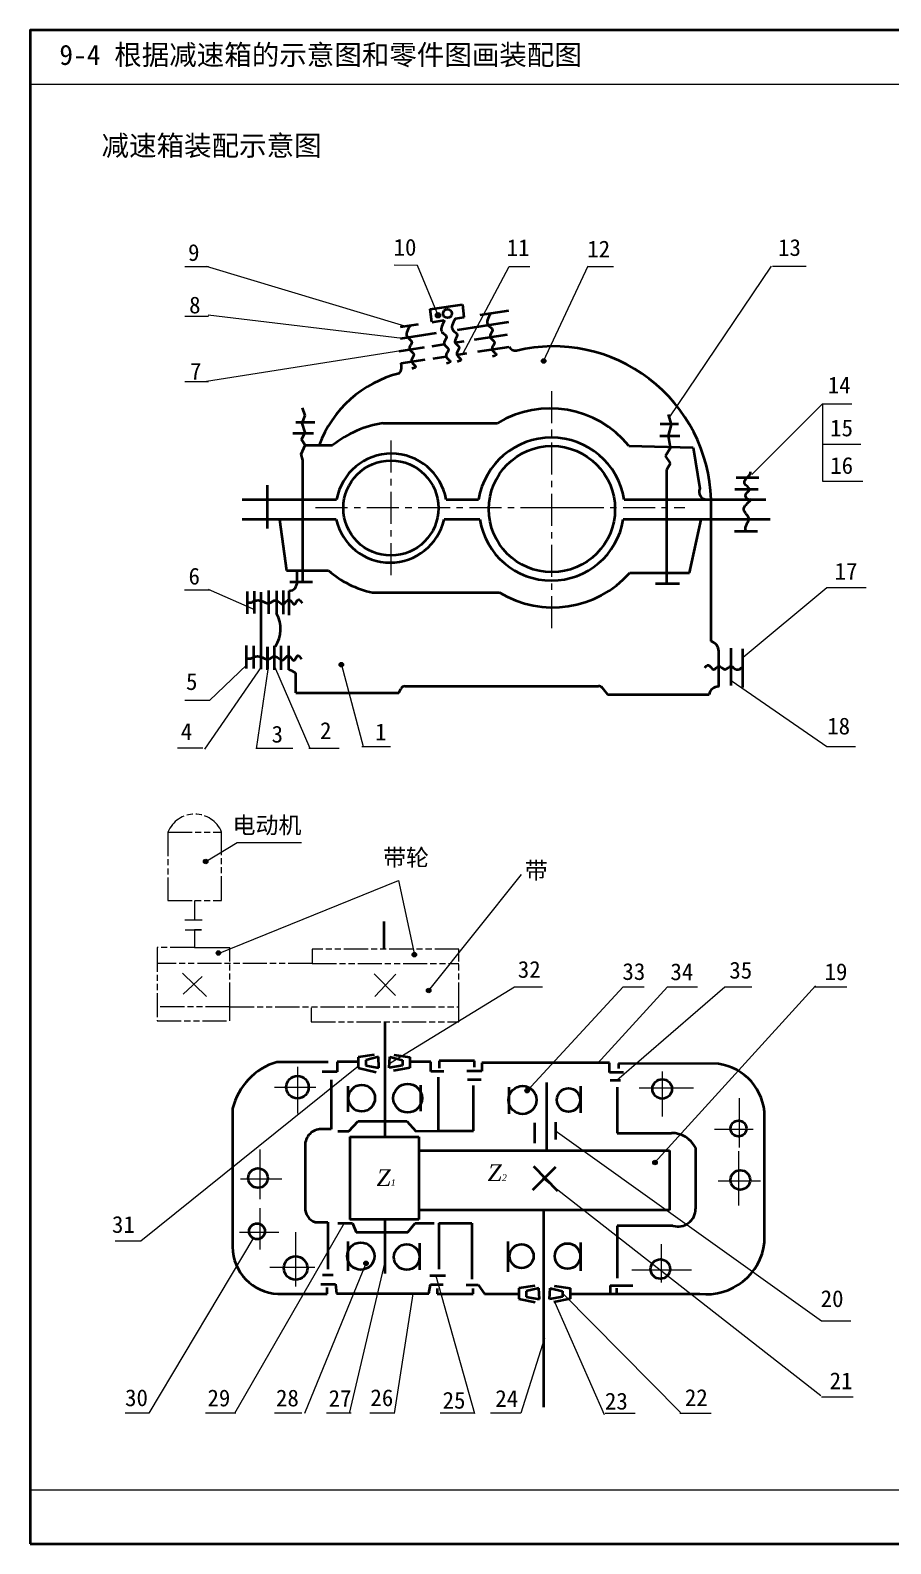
# Model space of a CAD drawing. Header units: millimetres. Extents: x 431 to 761, y 20 to 245.
# Drawn here: x 430.9 to 558.9, y 19.8 to 244.8 of the extents above; entities that cross this region are included whole.
import ezdxf

# ---------------------------------------------------------------- set-up
doc = ezdxf.new("R2010")
doc.units = ezdxf.units.MM
doc.header["$LTSCALE"] = 0.3
doc.linetypes.add('ACAD_ISO09W100', pattern=[45, 24, -3, 6, -3, 6, -3])
doc.linetypes.add('CENTER', pattern=[50.8, 31.75, -6.35, 6.35, -6.35])
doc.layers.get('0').update_dxf_attribs({"lineweight": 15})
for name, color, linetype, lineweight in [('双点', 7, 'ACAD_ISO09W100', 15), ('标', 7, 'Continuous', 15), ('点画线', 7, 'CENTER', 15), ('粗实线', 7, 'Continuous', 40), ('细实线', 7, 'Continuous', 15)]:
    doc.layers.add(name, color=color, linetype=linetype, lineweight=lineweight)
doc.styles.get("Standard").update_dxf_attribs({"font": 'SimSun.ttf'})
doc.styles.add('style1', font='SIMFANG.TTF')
doc.styles.add('style3', font='txt.shx')

msp = doc.modelspace()

# ---------------------------------------------------------------- hatches: boundary and pattern name
at = {"layer": '细实线'}
for points in [[(507.569, 195.632, 1), (506.904, 195.632, 1)], [(477.485, 150.489, 1), (476.82, 150.489, 1)], [(457.303, 121.222, 1), (456.638, 121.222, 1)], [(459.198, 107.62, 1), (458.532, 107.62, 1)], [(488.347, 107.377, 1), (487.681, 107.377, 1)], [(490.471, 102.051, 1), (489.806, 102.051, 1)], [(505.115, 87.159, 1), (504.449, 87.159, 1)], [(524.13, 76.493, 1), (523.464, 76.493, 1)], [(481.142, 61.492, 1), (480.477, 61.492, 1)]]:
    msp.add_hatch(color=256, dxfattribs=at).paths.add_polyline_path(points)

# ---------------------------------------------------------------- linework, layer by layer
for p, q in [((430.881, 236.807), (760.881, 236.807)), ((430.881, 27.807), (760.881, 27.807))]:
    msp.add_line(p, q)
at = {"layer": '双点', "ltscale": 0.5}
for p, q in [((451.356, 125.612), (459.35, 125.612)), ((451.356, 125.612), (451.356, 115.446)), ((459.35, 115.446), (459.35, 125.612)), ((451.356, 115.446), (459.35, 115.446)), ((455.312, 108.426), (449.741, 108.426)), ((449.741, 108.426), (449.741, 97.534)), ((460.561, 99.632), (460.561, 108.426)), ((494.635, 108.184), (472.834, 108.184)), ((472.834, 108.184), (472.834, 106.087)), ((494.635, 99.632), (494.635, 108.184)), ((472.834, 106.087), (449.741, 106.087)), ((472.834, 106.087), (494.635, 106.087)), ((460.561, 99.632), (449.741, 99.632)), ((460.561, 97.534), (460.561, 99.632)), ((460.561, 99.632), (494.635, 99.632)), ((472.672, 99.471), (472.672, 97.373)), ((449.741, 97.534), (460.561, 97.534)), ((472.672, 97.373), (494.635, 97.373))]:
    msp.add_line(p, q, dxfattribs=at)
at = {"layer": '双点'}
msp.add_line((455.312, 108.426), (460.561, 108.426), dxfattribs=at)
at = {"layer": '双点', "ltscale": 0.5}
msp.add_arc((455.353, 123.943), 4.331, 22.6607, 157.3393, dxfattribs=at)
at = {"layer": '标'}
for p, q in [((457.385, 209.662), (453.879, 209.662)), ((486.587, 200.807), (457.08, 209.664)), ((488.458, 209.85), (485.021, 209.868)), ((491.601, 202.328), (488.458, 209.85)), ((495.241, 196.707), (502.134, 209.689)), ((502.134, 209.689), (505.168, 209.689)), ((507.236, 195.632), (513.844, 209.785)), ((513.788, 209.665), (517.63, 209.665)), ((525.912, 187.174), (541.128, 209.74)), ((541.287, 209.74), (546.276, 209.74)), ((457.385, 202.263), (453.879, 202.263)), ((486.223, 198.988), (457.339, 202.431)), ((485.98, 197.168), (457.08, 192.614)), ((457.385, 192.559), (453.879, 192.559)), ((538.212, 178.764), (548.733, 189.276)), ((548.733, 189.276), (553.102, 189.276)), ((548.733, 189.276), (548.733, 183.292)), ((548.733, 183.292), (554.397, 183.292)), ((548.733, 183.292), (548.733, 177.794)), ((548.733, 177.794), (554.721, 177.794)), ((457.628, 161.568), (453.812, 161.568)), ((464.373, 158.614), (457.385, 161.673)), ((536.917, 151.594), (549.38, 161.945)), ((549.38, 161.945), (555.207, 161.945)), ((465.297, 150.216), (456.802, 137.909)), ((463.087, 150.492), (457.562, 145.155)), ((466.217, 149.756), (464.468, 137.979)), ((467.23, 150.216), (472.442, 138.096)), ((477.152, 150.489), (480.383, 138.335)), ((535.299, 148.036), (549.38, 138.333)), ((457.562, 145.155), (453.879, 145.155)), ((456.549, 138.096), (452.774, 138.096)), ((464.485, 138.096), (469.918, 138.096)), ((472.294, 138.096), (476.806, 138.096)), ((480.181, 138.335), (484.45, 138.335)), ((549.38, 138.333), (553.605, 138.333)), ((490.139, 102.051), (503.946, 119.317)), ((458.865, 107.539), (485.672, 118.431)), ((485.672, 118.431), (488.014, 107.377)), ((455.312, 115.446), (455.312, 112.46)), ((453.859, 112.541), (456.443, 112.541)), ((453.94, 111.089), (456.362, 111.089)), ((456.362, 111.089), (455.312, 111.089)), ((455.312, 111.089), (455.312, 108.426)), ((453.536, 104.634), (457.089, 101.165)), ((456.443, 104.15), (453.617, 101.488)), ((482.039, 104.554), (485.188, 101.326)), ((485.269, 104.473), (482.12, 101.165)), ((484.47, 91.316), (502.913, 102.606)), ((502.913, 102.606), (507.073, 102.606)), ((504.782, 87.159), (519.082, 102.606)), ((515.235, 91.207), (525.675, 102.606)), ((518.113, 88.742), (534.184, 102.606)), ((519.082, 102.606), (522.182, 102.606)), ((523.797, 76.493), (547.683, 102.762)), ((525.675, 102.606), (530.14, 102.606)), ((534.184, 102.606), (538.193, 102.606)), ((547.53, 102.606), (552.339, 102.606)), ((494.635, 97.373), (494.635, 99.632)), ((479.711, 90.823), (447.325, 64.787)), ((508.946, 81.234), (548.548, 52.94)), ((507.089, 74.226), (548.467, 41.828)), ((464.135, 65.364), (448.523, 39.201)), ((477.592, 67.458), (461.25, 39.18)), ((447.325, 64.787), (443.529, 64.787)), ((480.81, 61.492), (471.649, 39.18)), ((483.625, 61.737), (478.323, 39.18)), ((491.216, 59.657), (496.949, 39.18)), ((487.788, 56.966), (484.997, 39.18)), ((510.077, 56.986), (527.586, 39.325)), ((508.907, 55.662), (516.255, 39.015)), ((548.548, 52.94), (552.953, 52.94)), ((507.348, 50.364), (503.858, 39.201)), ((548.548, 41.66), (553.272, 41.66)), ((448.523, 39.201), (444.993, 39.201)), ((461.463, 39.201), (456.94, 39.201)), ((471.26, 39.201), (467.22, 39.201)), ((478.606, 39.201), (474.933, 39.201)), ((485.055, 39.201), (481.382, 39.201)), ((496.943, 39.201), (491.828, 39.201)), ((503.858, 39.201), (499.316, 39.201)), ((516.392, 39.201), (520.837, 39.201)), ((527.488, 39.201), (532.166, 39.201))]:
    msp.add_line(p, q, dxfattribs=at)
for centre in [(507.236, 195.632), (477.152, 150.489), (456.971, 121.222), (458.865, 107.62), (488.014, 107.377), (490.139, 102.051), (504.782, 87.159), (523.797, 76.493), (480.81, 61.492)]:
    msp.add_circle(centre, 0.333, dxfattribs=at)
at = {"layer": '点画线', "ltscale": 0.5}
for p, q in [((508.41, 191.154), (508.41, 155.826)), ((484.518, 183.816), (484.518, 163.745)), ((473.328, 173.84), (528.249, 173.84))]:
    msp.add_line(p, q, dxfattribs=at)
at = {"layer": '点画线'}
for p, q in [((470.607, 90.71), (470.607, 83.745)), ((524.862, 90.027), (524.862, 83.336)), ((467.191, 87.705), (473.34, 87.705)), ((521.446, 87.569), (529.509, 87.569)), ((536.342, 86.067), (536.342, 78.693)), ((532.652, 81.424), (538.392, 81.424)), ((465.004, 78.42), (465.004, 71.045)), ((536.205, 78.146), (536.205, 70.09)), ((462.134, 74.05), (468.284, 74.05)), ((533.199, 73.777), (539.485, 73.777)), ((465.004, 69.68), (465.004, 63.535)), ((461.997, 66.129), (467.874, 66.129)), ((470.334, 66.129), (470.334, 58.072)), ((524.726, 64.354), (524.726, 58.619)), ((466.507, 60.94), (473.204, 60.94)), ((520.352, 60.531), (529.235, 60.531))]:
    msp.add_line(p, q, dxfattribs=at)
at = {"layer": '粗实线'}
for p, q in [((490.343, 203.353), (495.19, 204.028)), ((490.588, 201.422), (490.343, 203.353)), ((495.19, 204.028), (495.374, 202.158)), ((497.799, 202.52), (502.061, 203.169)), ((485.955, 200.717), (488.623, 201.123)), ((490.643, 201.431), (492.424, 201.702)), ((494.148, 201.964), (495.431, 202.159)), ((494.418, 200.289), (502.061, 201.452)), ((485.955, 199), (491.291, 199.813)), ((490.646, 197.857), (492.452, 198.132)), ((491.999, 199.92), (492.141, 199.942)), ((493.759, 200.188), (493.874, 200.206)), ((494.063, 198.378), (495.438, 198.587)), ((496.934, 198.815), (501.877, 199.567)), ((485.771, 197.115), (489.514, 197.685)), ((486.027, 195.307), (489.6, 195.851)), ((490.802, 196.034), (492.729, 196.327)), ((494.333, 196.571), (495.824, 196.798)), ((497.429, 197.042), (502.132, 197.758)), ((471.332, 186.375), (471.778, 187.542)), ((471.778, 187.542), (471.374, 188.688)), ((526.259, 186.207), (525.82, 187.683)), ((469.951, 184.911), (473.01, 184.911)), ((470.397, 186.566), (473.222, 186.566)), ((471.226, 183.977), (471.778, 184.995)), ((471.778, 184.995), (471.332, 186.375)), ((483.338, 186.406), (500.396, 186.406)), ((524.582, 186.287), (527.297, 186.287)), ((525.82, 184.531), (526.259, 186.207)), ((526.101, 182.716), (525.82, 184.531)), ((471.183, 181.791), (471.778, 183.107)), ((471.778, 183.107), (471.226, 183.977)), ((471.778, 183.107), (475.859, 183.107)), ((519.892, 183.047), (529.472, 182.795)), ((524.542, 184.491), (527.497, 184.491)), ((525.342, 181.519), (526.101, 182.716)), ((529.472, 182.795), (530.481, 176.665)), ((471.41, 180.905), (471.183, 181.791)), ((471.41, 162.843), (471.41, 180.905)), ((526.101, 180.441), (525.342, 181.519)), ((525.542, 179.524), (526.101, 180.441)), ((525.542, 162.564), (525.542, 179.524)), ((466.115, 177.165), (466.115, 170.741)), ((462.388, 175.055), (476.454, 175.055)), ((492.742, 175.055), (497.563, 175.055)), ((519.23, 175.055), (540.267, 175.055)), ((532.136, 153.964), (532.136, 175.055)), ((467.971, 172.06), (462.424, 172.06)), ((476.378, 172.06), (467.971, 172.06)), ((467.971, 172.06), (468.98, 164.504)), ((497.733, 172.06), (492.437, 172.06)), ((532.308, 172.06), (519.086, 172.06)), ((528.91, 164.137), (530.676, 172.064)), ((540.922, 172.06), (532.308, 172.06)), ((468.98, 164.504), (475.249, 164.504)), ((470.563, 162.79), (470.563, 164.483)), ((469.512, 162.821), (472.868, 162.821)), ((520.036, 164.137), (528.91, 164.137)), ((523.883, 162.564), (527.441, 162.564)), ((463.212, 158.038), (463.212, 161.35)), ((464.257, 158.11), (464.257, 161.422)), ((465.232, 149.821), (465.232, 161.278)), ((466.347, 158.074), (466.347, 161.53)), ((467.503, 161.461), (467.503, 158.077)), ((468.509, 161.53), (468.509, 158.002)), ((469.41, 157.858), (469.41, 161.458)), ((481.786, 161.226), (500.667, 161.226)), ((463.068, 149.901), (463.068, 153.321)), ((464.149, 149.901), (464.149, 153.285)), ((466.168, 149.713), (466.168, 153.169)), ((466.168, 153.169), (466.168, 149.857)), ((467.213, 149.713), (467.213, 153.277)), ((468.222, 149.749), (468.222, 153.277)), ((469.339, 149.713), (469.339, 153.277)), ((533.281, 147.228), (533.281, 152.484)), ((535.106, 152.932), (535.106, 147.4)), ((536.833, 152.872), (536.833, 147.103)), ((470.386, 146.292), (470.386, 149.209)), ((470.386, 146.292), (485.7, 146.292)), ((485.7, 146.292), (486.01, 146.912)), ((486.637, 147.299), (515.412, 147.299)), ((515.788, 147.254), (516.74, 146.039)), ((515.963, 147.031), (516.74, 146.039)), ((516.74, 146.039), (531.875, 146.039)), ((483.542, 108.184), (483.542, 112.325)), ((483.6, 97.383), (483.6, 80.45)), ((482.048, 92.493), (479.656, 92.145)), ((484.962, 92.493), (487.354, 92.145)), ((475.198, 91.421), (467.559, 91.421)), ((475.198, 91.421), (475.198, 91.421)), ((479.618, 91.441), (476.526, 91.441)), ((476.526, 91.441), (476.526, 89.94)), ((479.656, 92.145), (479.656, 90.581)), ((479.656, 90.581), (482.311, 89.928)), ((482.657, 92.189), (480.787, 91.711)), ((480.787, 91.711), (480.787, 90.885)), ((480.787, 90.885), (482.744, 90.537)), ((482.744, 90.537), (482.657, 92.189)), ((484.266, 90.537), (484.353, 92.189)), ((486.223, 90.885), (484.266, 90.537)), ((484.353, 92.189), (486.223, 91.711)), ((487.354, 90.581), (484.919, 90.103)), ((486.223, 91.711), (486.223, 90.885)), ((487.354, 92.145), (487.354, 90.581)), ((490.475, 91.427), (487.387, 91.427)), ((490.475, 89.993), (490.475, 91.427)), ((496.955, 91.601), (491.693, 91.601)), ((491.693, 91.601), (491.693, 90.515)), ((498.042, 90.08), (495.824, 90.08)), ((496.955, 90.645), (496.955, 91.601)), ((517.028, 91.296), (498.042, 91.296)), ((498.042, 91.296), (498.042, 90.08)), ((517.028, 89.862), (517.028, 91.296)), ((518.381, 91.209), (518.381, 90.47)), ((533.227, 91.145), (518.381, 91.209)), ((476.526, 89.94), (474.317, 89.94)), ((475.627, 88.782), (475.627, 81.439)), ((478.134, 87.824), (478.134, 84.001)), ((488.93, 87.961), (488.93, 84.137)), ((492.389, 89.993), (490.475, 89.993)), ((491.562, 89.168), (491.562, 81.171)), ((495.911, 88.82), (497.955, 88.82)), ((496.825, 81.171), (496.825, 87.951)), ((507.653, 88.37), (507.653, 78.402)), ((512.71, 87.824), (512.71, 83.864)), ((519.116, 89.862), (517.028, 89.862)), ((517.119, 88.699), (518.679, 88.699)), ((502.05, 87.688), (502.05, 83.728)), ((518.199, 87.692), (518.199, 80.859)), ((460.977, 84.497), (460.977, 63.63)), ((540.099, 64.609), (540.099, 83.279)), ((475.627, 81.439), (474.162, 81.439)), ((476.631, 81.133), (478.271, 81.133)), ((478.271, 81.133), (479.637, 82.635)), ((479.637, 82.635), (486.88, 82.635)), ((486.88, 82.635), (488.247, 81.133)), ((488.247, 81.133), (491.562, 81.171)), ((491.562, 81.171), (496.825, 81.171)), ((505.876, 82.362), (505.876, 79.358)), ((509.02, 82.498), (509.02, 79.904)), ((471.754, 78.992), (471.754, 69.769)), ((478.407, 80.314), (488.657, 80.314)), ((478.407, 80.314), (478.407, 68.023)), ((488.657, 80.314), (488.657, 68.023)), ((518.199, 80.859), (526.238, 80.859)), ((488.657, 78.265), (525.966, 78.265)), ((525.966, 78.265), (525.966, 69.389)), ((529.837, 78.701), (529.837, 69.589)), ((509.02, 75.807), (505.603, 72.393)), ((505.74, 75.944), (509.293, 72.257)), ((473.245, 67.592), (475.137, 67.592)), ((475.137, 67.592), (475.137, 60.639)), ((488.657, 68.023), (478.407, 68.023)), ((483.6, 68.023), (483.6, 59.967)), ((525.966, 69.389), (488.657, 69.389)), ((507.281, 40.097), (507.281, 69.389)), ((476.631, 67.477), (478.817, 67.477)), ((478.817, 67.477), (479.364, 66.112)), ((479.364, 66.112), (487.017, 66.112)), ((487.017, 66.112), (488.11, 67.477)), ((488.11, 67.477), (490.94, 67.477)), ((491.664, 67.477), (491.664, 60.649)), ((491.664, 67.477), (496.583, 67.477)), ((496.583, 67.477), (496.583, 59.147)), ((526.478, 67.072), (518.199, 67.072)), ((518.199, 67.072), (518.199, 59.279)), ((478.134, 64.746), (478.134, 60.376)), ((488.794, 64.473), (488.794, 60.513)), ((501.913, 64.746), (501.913, 60.24)), ((512.71, 64.61), (512.71, 60.376)), ((474.336, 59.78), (475.941, 59.78)), ((490.297, 59.693), (492.62, 59.693)), ((467.69, 56.937), (475.066, 56.937)), ((474.113, 58.388), (476.287, 58.388)), ((475.066, 56.937), (475.066, 57.924)), ((476.287, 58.388), (476.418, 56.998)), ((476.418, 56.998), (490.161, 56.998)), ((490.161, 56.998), (490.422, 58.345)), ((490.422, 58.345), (492.292, 58.345)), ((491.422, 57.737), (491.422, 56.954)), ((491.422, 56.954), (496.771, 56.954)), ((495.728, 58.302), (497.511, 58.302)), ((496.771, 56.954), (496.771, 57.737)), ((497.511, 58.302), (498.424, 56.954)), ((498.424, 56.954), (503.512, 56.954)), ((505.926, 58.128), (503.534, 57.781)), ((503.534, 57.781), (503.534, 56.216)), ((506.535, 57.824), (504.664, 57.346)), ((504.664, 57.346), (504.664, 56.52)), ((504.664, 56.52), (506.622, 56.173)), ((506.622, 56.173), (506.535, 57.824)), ((508.1, 56.173), (508.187, 57.824)), ((510.057, 56.52), (508.1, 56.173)), ((508.187, 57.824), (510.057, 57.346)), ((508.796, 58.128), (511.188, 57.781)), ((510.057, 57.346), (510.057, 56.52)), ((511.188, 57.781), (511.188, 56.216)), ((511.199, 56.956), (530.466, 56.956)), ((517.138, 58.191), (517.138, 56.992)), ((517.138, 58.191), (520.497, 58.191)), ((518.15, 56.955), (518.15, 57.778)), ((503.534, 56.216), (505.969, 55.738)), ((511.188, 56.216), (508.753, 55.738))]:
    msp.add_line(p, q, dxfattribs=at)
msp.add_lwpolyline([(430.881, 19.807), (760.881, 19.807), (760.881, 244.807), (430.881, 244.807)], close=True, dxfattribs=at)
for centre, radius in [((491.539, 202.434), 0.302), ((492.92, 202.679), 0.647), ((508.467, 173.618), 9.385), ((484.518, 173.781), 7.069), ((470.618, 87.688), 1.667), ((480.184, 86.049), 1.971), ((487.017, 86.049), 2.134), ((504.1, 85.776), 2.086), ((524.873, 87.415), 1.452), ((510.933, 85.776), 1.739), ((536.216, 81.543), 1.175), ((464.741, 74.169), 1.452), ((536.489, 73.895), 1.452), ((464.604, 66.248), 1.168), ((480.047, 62.561), 2.017), ((486.88, 62.425), 1.903), ((503.963, 62.561), 1.781), ((510.796, 62.561), 1.898), ((470.344, 60.786), 1.749), ((524.599, 60.649), 1.452)]:
    msp.add_circle(centre, radius, dxfattribs=at)
for centre, radius, start, end in [((503.117, 198.292), 1.12, 208.44429, 274.37198), ((508.671, 174.346), 23.475, 1.73008, 103.47158), ((489.92, 177.148), 17.156, 103.98463, 159.58815), ((484.506, 194.783), 1.608, 322.07658, 18.98437), ((508.21, 173.5), 15.087, 39.25844, 121.19155), ((485.754, 170.8), 15.792, 98.80302, 128.80302), ((508.397, 173.273), 10.979, 9.33915, 170.66085), ((484.598, 173.593), 8.274, 10.17372, 169.82628), ((531.45, 176.162), 1.092, 152.53282, 272.05845), ((484.408, 173.9), 8.237, 192.9083, 347.0917), ((508.41, 173.814), 10.82, 189.32914, 350.67086), ((484.633, 175.063), 14.126, 228.37211, 258.37211), ((469.32, 162.701), 1.246, 274.12272, 4.12272), ((508.61, 174.271), 15.273, 238.66228, 318.43052), ((463.458, 155.76), 4.662, 326.77254, 29.80134), ((531.752, 152.484), 1.529, 0, 75.44708), ((468.433, 146.492), 3.346, 54.2913, 74.2913), ((486.636, 146.599), 0.7, 89.91121, 153.41724), ((515.412, 146.599), 0.7, 38.10694, 90), ((533.172, 145.931), 1.301, 85.21447, 175.21447), ((470.32, 82.205), 9.621, 106.68077, 166.21456), ((532.162, 83.279), 7.938, 0, 82.28867), ((474.162, 79.031), 2.408, 90, 180.94133), ((526.238, 76.778), 4.081, 28.11152, 90), ((474.089, 69.769), 2.335, 180, 248.80194), ((527.214, 69.589), 2.623, 253.69733, 0), ((468.062, 64.024), 7.097, 180.65369, 266.99451), ((531.456, 65.599), 8.7, 263.46627, 353.46627)]:
    msp.add_arc(centre, radius, start, end, dxfattribs=at)
for points in [[(499.363, 202.74), (499.025, 200.932), (499.639, 200.288), (499.27, 199.245), (499.915, 198.448), (499.577, 197.345), (500.191, 196.578), (499.639, 196.302)], [(487.367, 200.932), (487.029, 199.123), (487.643, 198.479), (487.275, 197.437), (487.919, 196.64), (487.581, 195.536), (488.195, 194.77), (487.643, 194.494)], [(494.116, 201.974), (493.779, 200.165), (494.392, 199.521), (494.024, 198.479), (494.668, 197.682), (494.331, 196.578), (494.945, 195.812), (494.392, 195.536)], [(535.875, 178.325), (539.231, 178.325)], [(535.674, 176.577), (539.13, 176.577)], [(535.633, 170.352), (539.07, 170.352)], [(463.211, 159.809), (463.596, 159.718), (464.299, 160.035)], [(464.299, 160.035), (465.232, 160.006), (466.383, 159.649), (467.426, 160.057), (468.515, 159.491), (469.399, 160.17), (470.147, 159.445), (470.759, 160.17), (471.326, 159.627)], [(463.122, 151.482), (463.507, 151.392), (464.21, 151.709)], [(464.21, 151.709), (465.143, 151.68), (466.295, 151.323), (467.338, 151.731), (468.426, 151.164), (469.31, 151.844), (470.059, 151.119), (470.671, 151.844), (471.238, 151.3)]]:
    msp.add_spline(points, degree=3, dxfattribs=at)
msp.add_open_spline([(492.521, 201.698), (492.198, 201.115), (491.876, 200.532), (492.06, 200.086)], degree=3, dxfattribs=at)
msp.add_open_spline([(492.13, 199.958), (492.146, 199.935), (492.342, 199.683), (493.23, 199.275), (491.921, 198.137), (493.604, 197.452), (492.178, 196.313), (493.741, 195.548), (493.06, 195.34), (492.797, 195.26)], degree=3, knots=[2.5009504, 2.5009504, 2.5009504, 2.5009504, 2.6284968, 3.8990183, 5.4782044, 6.9423472, 8.5910334, 9.99358, 10.8754808, 10.8754808, 10.8754808, 10.8754808], dxfattribs=at)
for points, start_tangent, end_tangent in [([(538.105, 175.031), (537.241, 175.593), (537.844, 176.537), (537.121, 177.441), (537.523, 178.325), (538.005, 179.168)], (-0.8164814, -0.5773717), (-0.323367, 0.9462736)), ([(537.844, 172.059), (537.02, 173.565), (538.105, 175.031)], (-0.203718, 0.9790296), (0.6940465, 0.7199302)), ([(537.462, 170.312), (537.844, 172.059)], (-0.8358999, 0.548882), (0.5582115, 0.8296987)), ([(531.191, 150.041), (531.727, 150.436), (532.518, 149.769), (533.282, 150.27), (534.214, 149.787), (535.101, 150.261), (535.918, 149.76), (536.823, 150.191)], (0.7504623, 0.6609133), (0.6572063, 0.7537107))]:
    msp.add_spline(points, degree=3, dxfattribs=dict(at, start_tangent=start_tangent, end_tangent=end_tangent))
at = {"layer": '细实线'}
for p, q in [((504.018, 173.84), (512.089, 173.84)), ((456.971, 121.222), (461.635, 124.066)), ((461.635, 124.066), (471.226, 124.066))]:
    msp.add_line(p, q, dxfattribs=at)

# ---------------------------------------------------------------- texts
at = {"insert": (435.205, 242.654), "char_height": 3, "width": 330, "attachment_point": 1}
msp.add_mtext('{\\fSimHei|b0|i0|c134|p2;9-4 根据减速箱的示意图和零件图画装配图}', dxfattribs=at)
at = {"layer": '标', "char_height": 2.5, "attachment_point": 1}
for s, insert, width in [('电动机', (460.977, 127.887), 22.00842), ('带轮', (483.365, 123.073), 21.81872), ('带', (504.425, 121.177), 57.29773)]:
    msp.add_mtext(s, dxfattribs=dict(at, insert=insert, width=width))
at = {"layer": '粗实线'}
for s, p in [('10', (484.917, 211.303)), ('9', (454.354, 210.519)), ('11', (501.737, 211.235)), ('12', (513.729, 211.039)), ('13', (542.105, 211.261)), ('8', (454.51, 202.719)), ('7', (454.647, 192.88)), ('14', (549.502, 190.812)), ('15', (549.851, 184.439)), ('16', (549.863, 178.859)), ('6', (454.421, 162.405)), ('17', (550.512, 163.142)), ('5', (454.048, 146.734)), ('2', (473.981, 139.45)), ('18', (549.416, 140.124)), ('4', (453.26, 139.294)), ('3', (466.771, 138.911)), ('1', (482.173, 139.255)), ('32', (503.393, 103.942)), ('33', (518.957, 103.624)), ('34', (526.095, 103.59)), ('35', (534.859, 103.825)), ('19', (549.021, 103.603)), ('31', (443.035, 66.022)), ('20', (548.443, 54.996)), ('21', (549.775, 42.784)), ('22', (528.248, 40.289)), ('30', (444.981, 40.262)), ('29', (457.236, 40.233)), ('28', (467.429, 40.225)), ('27', (475.256, 40.166)), ('26', (481.473, 40.266)), ('25', (492.215, 39.889)), ('24', (500.052, 40.156)), ('23', (516.356, 39.756))]:
    msp.add_text(s, height=2.5, dxfattribs=at).set_placement(p)
at = {"layer": '细实线', "attachment_point": 1}
for s, insert, char_height, width, style in [(' 减速箱装配示意图', (439.441, 229.161), 3, 49.1095, 'style1'), ('{\\fTimes New Roman|b0|i1|c0|p18;Z\\H0.4x;1}', (482.391, 75.488), 2.5, 7.0775, 'style3'), ('{\\fTimes New Roman|b0|i1|c0|p18;Z\\H0.4x;2}', (498.905, 76.213), 2.5, 7.0775, 'style3')]:
    msp.add_mtext(s, dxfattribs=dict(at, insert=insert, char_height=char_height, width=width, style=style))

doc.saveas('drawing.dxf')
